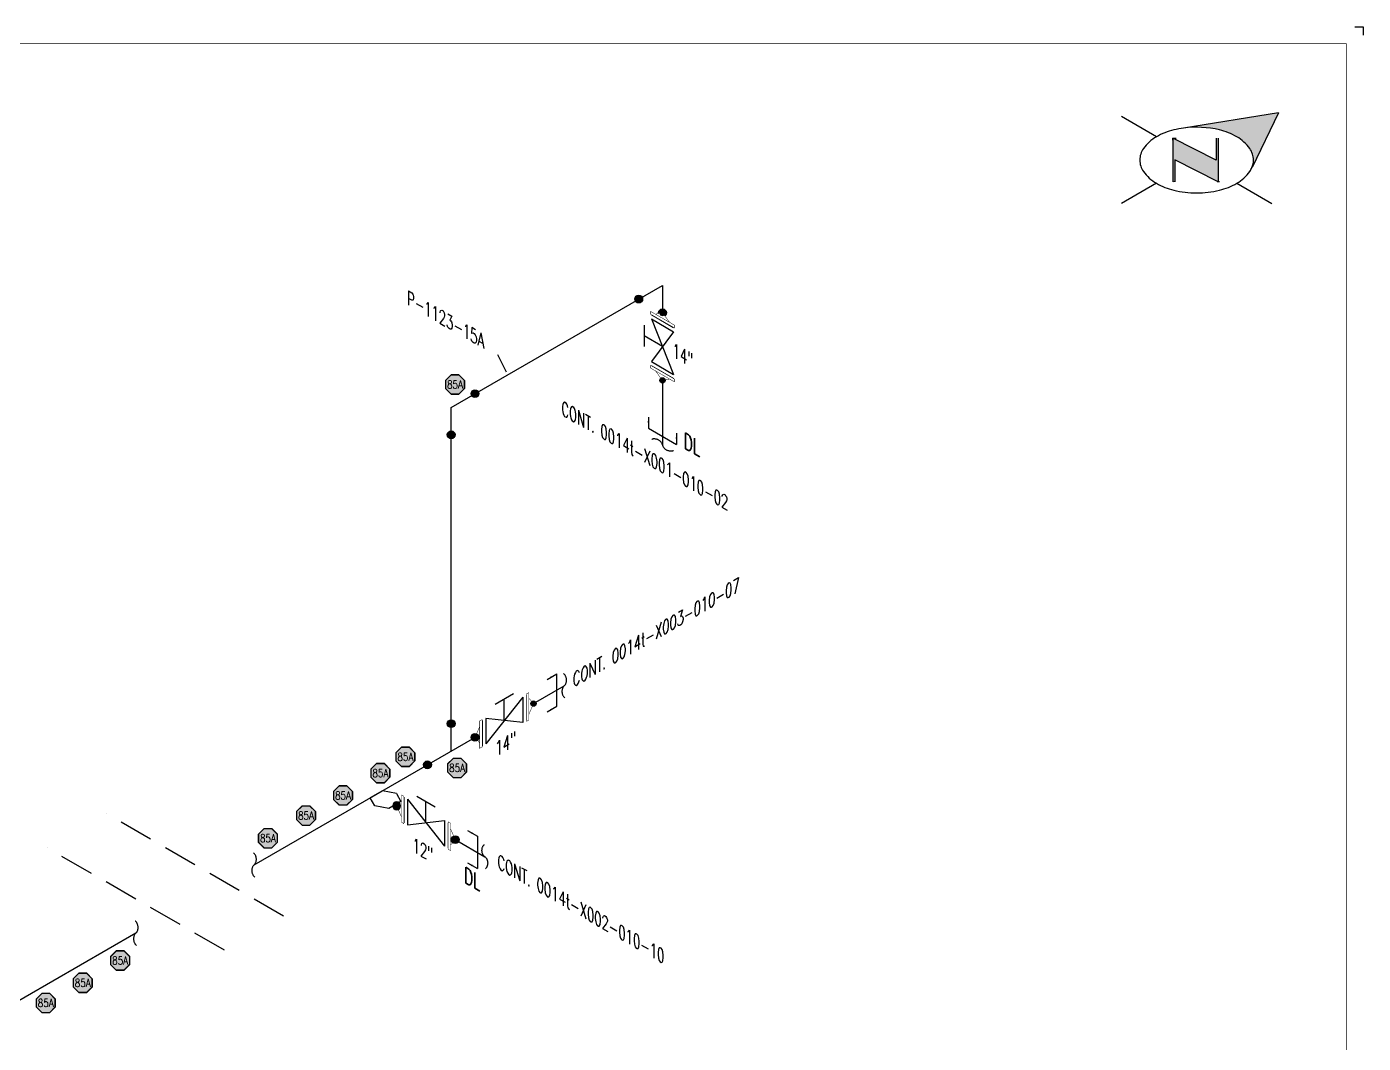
# Model space of a CAD drawing. Header units: inches. Extents: x 0.1 to 17.4, y 0.1 to 11.4.
# Drawn here: x 7.59 to 17.38, y 3.93 to 11.37 of the extents above; entities that cross this region are included whole.
import ezdxf
from ezdxf.enums import TextEntityAlignment as Align

# ---------------------------------------------------------------- set-up
doc = ezdxf.new("R2010")
doc.units = ezdxf.units.IN
doc.header["$MEASUREMENT"] = 0
doc.linetypes.add('HIDDEN', pattern=[0.375, 0.25, -0.125])
doc.linetypes.add('HIDDEN2', pattern=[0.1875, 0.125, -0.0625])
for name, color, linetype in [('3', 1, 'Continuous'), ('BORDER', 3, 'Continuous'), ('COMP', 1, 'Continuous'), ('Continuation', 7, 'Continuous'), ('DL', 20, 'Continuous'), ('FITTINGS', 4, 'Continuous'), ('PART_PCML', 7, 'Continuous'), ('PIPE-ANNO', 150, 'HIDDEN2'), ('TEXT', 7, 'Continuous'), ('UNAS.PIPE', 251, 'Continuous'), ('WELD POINTS', 41, 'Continuous'), ('Welds', 7, 'Continuous')]:
    doc.layers.add(name, color=color, linetype=linetype)
doc.layers.add('PIPE', color=7, linetype='Continuous', lineweight=30)
doc.styles.add('ISO330', font='romand.shx', dxfattribs={"width": 0.85, "height": 0.05})
doc.styles.add('PART_Standard', font='romans', dxfattribs={"width": 0.8, "height": 0.09})
doc.styles.add('Richmond', font='arial.ttf')
doc.styles.add('SIMPLEX', font='ROMANS')
doc.dimstyles.new('Richmond', dxfattribs={"dimtxt": 0.18, "dimasz": 0.18, "dimexe": 0.18, "dimexo": 0.0625, "dimgap": 0.09, "dimtad": 0, "dimtih": 1, "dimtoh": 1, "dimdec": 4, "dimzin": 0, "dimdsep": 46, "dimtxsty": 'Richmond', "dimcen": 0.09, "dimadec": 0, "dimazin": 0, "dimtfac": 1, "dimtdec": 4, "dimtofl": 0, "dimtmove": 0, "dimatfit": 3, "dimfxl": 1, "dimtolj": 1, "dimtzin": 0, "dimarcsym": 0})

# ---------------------------------------------------------------- blocks, each defined once
blk = doc.blocks.new('north2')
at = {"layer": 'BORDER'}
for points in [[(-0.706, -0.7673, -0.156851), (-0.679, -0.8512, -0.095667), (-0.6893, -0.9048), (-0.4945, -0.5044), (-1.1905, -0.6173, -0.092194), (-0.9281, -0.6306, -0.072341), (-0.8009, -0.6813, -0.106617)], [(-0.9381, -1.0109), (-0.9364, -1.0092), (-0.9364, -0.6907), (-0.9524, -0.6907), (-0.9524, -0.8533), (-1.2701, -0.6907), (-1.2701, -0.7067), (-1.2701, -1.0118), (-1.254, -1.0118), (-1.254, -0.8492)]]:
    blk.add_hatch(color=7, dxfattribs=at).paths.add_polyline_path(points)
at = {"layer": 'BORDER', "color": 7}
for p, q in [((-1.3895, -0.6813), (-1.6462, -0.5331)), ((-0.4945, -0.5044), (-1.1905, -0.6173)), ((-0.4945, -0.5044), (-0.6893, -0.9048)), ((-1.2701, -0.6907), (-1.2701, -1.0118)), ((-0.9524, -0.8533), (-1.2701, -0.6907)), ((-1.2701, -0.7067), (-1.2701, -0.6907)), ((-1.262, -0.6907), (-1.246, -0.6907)), ((-0.9524, -0.6907), (-0.9524, -0.8533)), ((-0.9364, -0.6907), (-0.9364, -1.0118)), ((-0.9364, -1.0118), (-1.254, -0.8492)), ((-1.254, -0.8492), (-1.254, -1.0118)), ((-1.3895, -1.0211), (-1.6462, -1.1694)), ((-1.2603, -1.0109), (-1.262, -1.0092)), ((-0.9283, -1.0118), (-0.9444, -1.0118)), ((-0.8009, -1.0211), (-0.5441, -1.1694))]:
    blk.add_line(p, q, dxfattribs=at)
for centre, radius, start, end in [((-1.2376, -0.9443), 0.3037, 120, 144.34287), ((-1.1517, -1.0932), 0.4756, 103.44948, 120), ((-1.0952, -1.3294), 0.7185, 97.62035, 103.44948), ((-1.0952, -1.3294), 0.7185, 76.55052, 97.62035), ((-1.0387, -1.0932), 0.4756, 60, 76.55052), ((-0.9527, -0.9443), 0.3037, 35.65713, 60), ((-1.3674, -0.8512), 0.144, 144.34287, 180), ((-0.823, -0.8512), 0.144, 360, 35.65713), ((-1.3674, -0.8512), 0.144, 180, 215.65713), ((-0.823, -0.8512), 0.144, 337.57958, 360), ((-1.2376, -0.7582), 0.3037, 215.65713, 240), ((-0.9527, -0.7582), 0.3037, 300, 324.34287), ((-0.823, -0.8512), 0.144, 324.34287, 337.55468), ((-1.1517, -0.6093), 0.4756, 240, 256.55052), ((-1.0952, -0.373), 0.7185, 256.55052, 270), ((-1.0952, -0.373), 0.7185, 270, 283.44948), ((-1.0387, -0.6093), 0.4756, 283.44948, 300)]:
    blk.add_arc(centre, radius, start, end, dxfattribs=at)
blk = doc.blocks.new('A$C6804a2e5')
blk.add_blockref('north2', (0, 0))
blk = doc.blocks.new('A$C860dd1f6')
at = {"layer": 'PIPE'}
blk.add_blockref('A$C6804a2e5', (0, 0), dxfattribs=at)
blk = doc.blocks.new('Border')
at = {"layer": 'BORDER', "const_width": 0.005}
blk.add_lwpolyline([(0.25, 0.25), (17.25, 0.25), (17.25, 11.25), (0.25, 11.25)], close=True, dxfattribs=at)
blk = doc.blocks.new('1_Cont_330')
at = {"layer": 'Continuation', "style": 'PART_Standard', "oblique": 330, "width": 0.8}
blk.add_attdef('CONT.', (0, 0), '', height=0.09, rotation=330, dxfattribs=at)
blk = doc.blocks.new('2_WELD_SINGLE_00')
at = {"linetype": 'ByBlock', "lineweight": -2}
h = blk.add_hatch(color=0, dxfattribs=at)
edge = h.paths.add_edge_path()
edge.add_arc((0, 0), 0.0286, 0, 360)
at = {"color": 0, "linetype": 'ByBlock', "lineweight": -2}
blk.add_circle((0, 0), 0.0286, dxfattribs=at)
blk = doc.blocks.new('*U73')
at = {"layer": 'WELD POINTS'}
for p, rotation in [((0.174, 0.1004), 119.9999999999999), ((0, -0.2009), 89.9999999999999)]:
    blk.add_blockref('2_WELD_SINGLE_00', p, dxfattribs=dict(at, rotation=rotation))
blk = doc.blocks.new('*U72')
at = {"layer": 'WELD POINTS'}
for p, rotation in [((-0.174, -0.1004), 300.0000000000001), ((0, -0.2009), 89.9999999999999)]:
    blk.add_blockref('2_WELD_SINGLE_00', p, dxfattribs=dict(at, rotation=rotation))
blk = doc.blocks.new('3_VALVE_FLANGE_GATE_30')
at = {"color": 0, "linetype": 'ByBlock', "lineweight": -2}
blk.add_wipeout([(-0.1624, -0.1875), (-0.1353, -0.1719), (0, 0), (0.1353, -0.0156), (0.1624, 0), (0.1624, 0.1875), (0.1353, 0.1719), (0, 0), (-0.1353, 0.0156), (-0.1624, 0)], dxfattribs=at)
for p, q in [((0.1353, 0.1719), (-0.1353, -0.1719)), ((0.0677, 0.1953), (-0.0677, 0.1172)), ((0, 0), (0, 0.1563)), ((0.1353, 0.1719), (0.1353, -0.0156)), ((0.1624, 0.1875), (0.1624, 0)), ((-0.1624, 0), (-0.1624, -0.1875)), ((-0.1353, 0.0156), (-0.1353, -0.1719)), ((0.1353, -0.0156), (-0.1353, 0.0156))]:
    blk.add_line(p, q, dxfattribs=at)
blk = doc.blocks.new('AM9A04')
at = {"linetype": 'Continuous', "const_width": 0.01}
blk.add_lwpolyline([(0, -0.289), (0, 0.289), (-0.05, 0.318), (-0.05, -0.26)], close=True, dxfattribs=at)
at = {"const_width": 0.01}
blk.add_lwpolyline([(-0.05, -0.144), (-0.15, 0.087), (-0.05, 0.202)], dxfattribs=at)
blk = doc.blocks.new('A09')
at = {"layer": 'Welds'}
h = blk.add_hatch(color=256, dxfattribs=at)
h.dxf.hatch_style = 1
h.paths.add_polyline_path([(-0.03, 0, 1), (0.03, 0, 1)])
blk.add_circle((0, 0), 0.03, dxfattribs=at)
blk = doc.blocks.new('*U50')
blk.add_wipeout([(0.052, -0.03), (0.0173, -0.07), (0.0173, -0.1101), (0, -0.1001), (0, 0.1001), (0.0173, 0.0901), (0.0173, 0.05)]).dxf.layer = 'COMP'
at = {"layer": '3', "xscale": 0.65, "yscale": 0.65, "zscale": 0.65}
blk.add_blockref('A09', (0.052, -0.03), dxfattribs=at)
at = {"layer": 'COMP', "xscale": 0.3466300616258731, "yscale": 0.3466300616258731, "zscale": 0.3466300616258731, "rotation": 180}
blk.add_blockref('AM9A04', (0, 0), dxfattribs=at)
blk = doc.blocks.new('1_Text_330')
at = {"layer": 'TEXT', "style": 'PART_Standard', "oblique": 330, "width": 0.8}
blk.add_attdef('3/4"', (0, 0), '', height=0.09, rotation=330, dxfattribs=at)
blk = doc.blocks.new('1_BREAK-PIPE_PIPE_00')
at = {"color": 0, "linetype": 'ByBlock', "lineweight": -2}
for centre, major_axis in [((0.03, -0.092), (0, 0.101)), ((-0.03, 0.092), (0, -0.101))]:
    blk.add_ellipse(centre, major_axis=major_axis, ratio=0.711978, start_param=0.427466, end_param=3.141593, dxfattribs=at)
blk = doc.blocks.new('1_Tilde_30')
at = {"layer": 'PIPE-ANNO', "xscale": -0.5000000000000001, "yscale": 0.5000000000000001, "zscale": 0.5000000000000001, "rotation": 114.4010914305396}
blk.add_blockref('1_BREAK-PIPE_PIPE_00', (0, 0), dxfattribs=at)
blk = doc.blocks.new('*U75')
at = {"layer": 'WELD POINTS'}
blk.add_blockref('2_WELD_SINGLE_00', (0, 0.2009), dxfattribs=at)
for p, rotation in [((0.174, 0.1004), 119.9999999999999), ((-0.174, -0.1004), 30.00000000000041)]:
    blk.add_blockref('2_WELD_SINGLE_00', p, dxfattribs=dict(at, rotation=rotation))
blk = doc.blocks.new('1_Text_30')
at = {"layer": 'TEXT', "style": 'PART_Standard', "oblique": 30, "width": 0.8}
blk.add_attdef('TEXT', (0, 0), '', height=0.09, rotation=30, dxfattribs=at)
blk = doc.blocks.new('1_Cont_30')
at = {"layer": 'Continuation', "style": 'PART_Standard', "oblique": 30, "width": 0.8}
blk.add_attdef('CONT', (0, 0), '', height=0.09, rotation=30, dxfattribs=at)
blk = doc.blocks.new('DL_330')
at = {"layer": 'DL', "style": 'ISO330', "oblique": 330, "width": 0.85}
blk.add_text('DL', height=0.1, rotation=330, dxfattribs=at).set_placement((0, 0))
blk = doc.blocks.new('*U87')
blk.add_wipeout([(0.0006, -0.0503), (0.0687, -0.1292), (0.1357, -0.1284), (0.1345, -0.0256), (0.0665, 0.0532), (-0.0006, 0.0503)])
at = {"layer": 'FITTINGS', "linetype": 'Continuous'}
for p, q in [((0.0665, 0.0532), (-0.0006, 0.0503)), ((-0.0006, 0.0503), (0.0006, -0.0503)), ((0.0665, 0.0532), (0.1345, -0.0256)), ((0.0006, -0.0503), (0.0687, -0.1292)), ((0.1345, -0.0256), (0.1357, -0.1284)), ((0.0687, -0.1292), (0.1357, -0.1284))]:
    blk.add_line(p, q, dxfattribs=at)
blk = doc.blocks.new('1_Tilde_00')
at = {"layer": 'PIPE-ANNO', "xscale": -0.5000000000000001, "yscale": 0.5, "zscale": 0.5}
blk.add_blockref('1_BREAK-PIPE_PIPE_00', (0, 0), dxfattribs=at)
blk = doc.blocks.new('PART_PCML')
blk.add_hatch(color=0).paths.add_polyline_path([(-0.0699, -0.029), (-0.029, -0.0699), (0.029, -0.0699), (0.0699, -0.029), (0.0699, 0.029), (0.029, 0.0699), (-0.029, 0.0699), (-0.0699, 0.029)])
at = {"color": 7, "const_width": 0.009}
blk.add_lwpolyline([(-0.0699, 0.029), (-0.029, 0.0699), (0.029, 0.0699), (0.0699, 0.029), (0.0699, -0.029), (0.029, -0.0699), (-0.029, -0.0699), (-0.0699, -0.029), (-0.0699, 0.029), (-0.029, 0.0699)], dxfattribs=at)
at = {"color": 18, "true_color": 0x000000}
blk.add_lwpolyline([(-0.029, 0.0699), (-0.0699, 0.029), (-0.0699, -0.029), (-0.029, -0.0699), (0.029, -0.0699), (0.0699, -0.029), (0.0699, 0.029), (0.029, 0.0699)], close=True, dxfattribs=at)
at = {"color": 7, "true_color": 0xffffff, "style": 'SIMPLEX', "width": 0.8, "flags": 1}
for tag, p in [('CIRCUIT', (-0.0939, 0.0889)), ('DM', (-0.0527, -0.1332)), ('TYPE', (-0.0749, -0.2043))]:
    blk.add_attdef(tag, p, '', height=0.0586, dxfattribs=at)
at = {"color": 7, "true_color": 0xffffff, "style": 'SIMPLEX', "width": 0.8}
blk.add_attdef('DMDISP', text='', height=0.0586, dxfattribs=at).set_placement((0, 0), align=Align.MIDDLE_CENTER)
blk = doc.blocks.new('*U74')
at = {"color": 20, "linetype": 'ByBlock', "ltscale": 0.7}
blk.add_line((-0.1026, 0.1218), (0.1026, 0.0032), dxfattribs=at)
for points in [[(-0.1026, 0.2043), (-0.1026, 0.1218)], [(0.1026, 0.0859), (0.1026, 0.0032)]]:
    blk.add_leader(points, dimstyle='Richmond', override={"dimasz": 0.04, "dimgap": 0.09, "dimtad": 0}, dxfattribs=at)
blk = doc.blocks.new('*U76')
at = {"color": 20, "linetype": 'ByBlock', "ltscale": 0.7}
blk.add_line((0.0541, 0.1498), (0.0541, -0.0873), dxfattribs=at)
for points in [[(0.1257, 0.191), (0.0541, 0.1498)], [(0.1257, -0.0459), (0.0541, -0.0873)]]:
    blk.add_leader(points, dimstyle='Richmond', override={"dimasz": 0.04, "dimgap": 0.09, "dimtad": 0}, dxfattribs=at)
blk = doc.blocks.new('*U88')
at = {"color": 20, "linetype": 'ByBlock', "ltscale": 0.7}
blk.add_line((-0.0541, 0.1498), (-0.0541, -0.0873), dxfattribs=at)
for points in [[(-0.1257, 0.1911), (-0.0541, 0.1498)], [(-0.1257, -0.0459), (-0.0541, -0.0873)]]:
    blk.add_leader(points, dimstyle='Richmond', override={"dimasz": 0.04, "dimgap": 0.09, "dimtad": 0}, dxfattribs=at)

msp = doc.modelspace()

# ---------------------------------------------------------------- linework, layer by layer
for p, q in [((17.3125, 11.375), (17.375, 11.375)), ((17.375, 11.375), (17.375, 11.3125))]:
    msp.add_line(p, q)
at = {"layer": 'FITTINGS', "linetype": 'HIDDEN'}
for p, q in [((9.4703, 4.8624), (8.1712, 5.6124)), ((9.0373, 4.6124), (7.7382, 5.3624))]:
    msp.add_line(p, q, dxfattribs=at)
at = {"layer": 'PIPE'}
for p, q in [((10.6971, 8.5878), (12.2442, 9.481)), ((12.2442, 9.481), (12.2442, 9.2801)), ((10.6971, 6.0707), (10.6971, 8.5878)), ((8.3878, 4.7374), (7.0887, 3.9874))]:
    msp.add_line(p, q, dxfattribs=at)
at = {"layer": 'UNAS.PIPE'}
for p, q in [((11.0361, 8.9741), (11.1, 8.8478)), ((10.7263, 5.4219), (10.1494, 5.7545)), ((10.7267, 5.4224), (10.9432, 5.2974))]:
    msp.add_line(p, q, dxfattribs=at)

# ---------------------------------------------------------------- block references
msp.add_blockref('DL_330', (12.3998, 8.2922))
at = {"layer": 'BORDER'}
for name, p in [('Border', (0, 0)), ('A$C860dd1f6', (17.25, 11.25))]:
    msp.add_blockref(name, p, dxfattribs=at)
at = {"layer": 'Continuation'}
for name, p, values in [('1_Cont_330', (11.5037, 8.5353), {'CONT.': 'CONT. 0014t-X001-010-02'}), ('1_Cont_30', (11.5873, 6.5375), {'CONT': 'CONT. 0014t-X003-010-07'}), ('1_Cont_330', (11.036, 5.2149), {'CONT.': 'CONT. 0014t-X002-010-10'})]:
    msp.add_blockref(name, p, dxfattribs=at).add_auto_attribs(values)
at = {"layer": 'DL'}
for name, p in [('*U74', (12.2442, 8.3125)), ('*U88', (10.9432, 5.2974)), ('DL_330', (10.7908, 5.1116))]:
    msp.add_blockref(name, p, dxfattribs=at)
at = {"layer": 'DL', "rotation": 180}
msp.add_blockref('*U76', (11.5248, 6.5486), dxfattribs=at)
at = {"layer": 'PART_PCML', "color": 13}
for p in [(10.7249, 8.7551), (10.3617, 6.0287), (10.7403, 5.9473), (9.905, 5.7459), (9.6341, 5.5985), (9.3551, 5.4323), (8.2731, 4.5371), (7.9995, 4.3736), (7.7286, 4.2262)]:
    msp.add_blockref('PART_PCML', p, dxfattribs=at).add_auto_attribs({'DMDISP': '85A'})
at = {"layer": 'PIPE-ANNO', "xscale": -1}
for p, rotation in [((12.2442, 8.3125), 180), ((11.5248, 6.5486), 299.9999999999998), ((9.2538, 5.2374), 299.9999999999998), ((8.3878, 4.7374), 299.9999999999998)]:
    msp.add_blockref('1_Tilde_30', p, dxfattribs=dict(at, rotation=rotation))
at = {"layer": 'PIPE-ANNO'}
msp.add_blockref('1_Tilde_00', (10.9432, 5.2974), dxfattribs=at)
at = {"layer": 'TEXT'}
msp.add_blockref('1_Text_330', (10.3736, 9.3423), dxfattribs=at).add_auto_attribs({'3/4"': 'P-1123-15A'})
at = {"layer": 'WELD POINTS'}
for name, p in [('*U72', (12.2442, 9.481)), ('*U73', (10.6971, 8.5878))]:
    msp.add_blockref(name, p, dxfattribs=at)

# ---------------------------------------------------------------- next in the draw order: block references
at = {"layer": 'UNAS.PIPE', "rotation": 59.99999999999994}
msp.add_blockref('3_VALVE_FLANGE_GATE_30', (12.2442, 9.0326), dxfattribs=at)
at = {"layer": 'UNAS.PIPE'}
msp.add_blockref('3_VALVE_FLANGE_GATE_30', (11.0855, 6.2949), dxfattribs=at)
at = {"layer": 'UNAS.PIPE', "xscale": -1}
msp.add_blockref('3_VALVE_FLANGE_GATE_30', (10.5123, 5.5462), dxfattribs=at)

# ---------------------------------------------------------------- next in the draw order: block references
at = {"layer": 'COMP', "ltscale": 0.65, "xscale": -1}
for p, rotation in [((12.2442, 9.2201), 239.9999999999999), ((10.9231, 6.2012), 359.9999999999992)]:
    msp.add_blockref('*U50', p, dxfattribs=dict(at, rotation=rotation))
at = {"layer": 'TEXT'}
ref = msp.add_blockref('1_Text_30', (11.0205, 6.0298), dxfattribs=at)
ref.add_attrib('TEXT', '14"', (11.0205, 6.0298), dxfattribs={"layer": 'UNAS.PIPE', "height": 0.09, "rotation": 30, "style": 'PART_Standard', "oblique": 30, "width": 0.8})
at = {"layer": 'UNAS.PIPE', "ltscale": 0.65, "rotation": 180}
msp.add_blockref('*U50', (10.3499, 5.6399), dxfattribs=at)
at = {"layer": 'UNAS.PIPE'}
msp.add_blockref('1_Text_330', (10.4144, 5.338), dxfattribs=at).add_auto_attribs({'3/4"': '12"'})

# ---------------------------------------------------------------- next in the draw order: wipeouts: each hides what was drawn before it
for points in [[(12.2442, 8.7851), (12.2962, 8.7951), (12.3309, 8.775), (12.3309, 8.7951), (12.1575, 8.8951), (12.1575, 8.8751), (12.1922, 8.8551)], [(11.2998, 6.4187), (11.2652, 6.4587), (11.2652, 6.4987), (11.2478, 6.4887), (11.2478, 6.2886), (11.2652, 6.2986), (11.2652, 6.3386)]]:
    msp.add_wipeout(points).dxf.layer = 'UNAS.PIPE'

# ---------------------------------------------------------------- next in the draw order: hatches: boundary and pattern name
h = msp.add_hatch(color=256, dxfattribs=at)
h.dxf.hatch_style = 1
h.paths.add_polyline_path([(12.2637, 8.7851, 1), (12.2247, 8.7851, 1)])
h = msp.add_hatch(color=256, dxfattribs=at)
h.dxf.hatch_style = 1
h.paths.add_polyline_path([(11.3193, 6.4187, 1), (11.2803, 6.4187, 1)])

# ---------------------------------------------------------------- next in the draw order: linework, layer by layer
for p, q in [((12.2442, 8.7851), (12.2442, 8.3125)), ((11.2998, 6.4187), (11.5248, 6.5486))]:
    msp.add_line(p, q, dxfattribs=at)
for centre in [(12.2442, 8.7851), (11.2998, 6.4187)]:
    msp.add_circle(centre, 0.0195, dxfattribs=at)

# ---------------------------------------------------------------- next in the draw order: block references
at = {"layer": 'TEXT'}
ref = msp.add_blockref('1_Text_330', (12.3182, 8.9601), dxfattribs=at)
ref.add_attrib('3/4"', '14"', (12.3182, 8.9601), dxfattribs={"layer": 'UNAS.PIPE', "height": 0.09, "rotation": 330, "style": 'PART_Standard', "oblique": 330, "width": 0.8})
at = {"layer": 'UNAS.PIPE', "xscale": -0.3466300616258731, "yscale": 0.3466300616258731, "zscale": 0.3466300616258731, "rotation": 239.9999999999999}
msp.add_blockref('AM9A04', (12.2442, 8.8451), dxfattribs=at)
at = {"layer": 'UNAS.PIPE', "xscale": -0.3466300616258731, "yscale": 0.3466300616258731, "zscale": 0.3466300616258731}
msp.add_blockref('AM9A04', (11.2478, 6.3887), dxfattribs=at)
at = {"layer": 'UNAS.PIPE', "xscale": -1, "rotation": 299.9999999999999}
msp.add_blockref('*U87', (10.2837, 5.676), dxfattribs=at)
at = {"layer": 'WELD POINTS'}
msp.add_blockref('*U75', (10.6971, 6.0707), dxfattribs=at)

# ---------------------------------------------------------------- next in the draw order: linework, layer by layer
at = {"layer": 'PIPE'}
msp.add_line((9.2538, 5.2374), (10.8711, 6.1712), dxfattribs=at)

# ---------------------------------------------------------------- next in the draw order: block references
at = {"layer": 'PART_PCML', "color": 13}
msp.add_blockref('PART_PCML', (10.1786, 5.9094), dxfattribs=at).add_auto_attribs({'DMDISP': '85A'})
at = {"layer": 'WELD POINTS', "xscale": -1, "rotation": 240}
msp.add_blockref('2_WELD_SINGLE_00', (10.2979, 5.6699), dxfattribs=at)

# ---------------------------------------------------------------- next in the draw order: wipeouts: each hides what was drawn before it
msp.add_wipeout([(10.7267, 5.4224), (10.692, 5.3824), (10.692, 5.3424), (10.6747, 5.3524), (10.6747, 5.5525), (10.692, 5.5425), (10.692, 5.5025)]).dxf.layer = 'UNAS.PIPE'

# ---------------------------------------------------------------- next in the draw order: block references
at = {"layer": 'UNAS.PIPE', "xscale": 0.3466300616258731, "yscale": 0.3466300616258731, "zscale": 0.3466300616258731, "rotation": 180}
msp.add_blockref('AM9A04', (10.6747, 5.4524), dxfattribs=at)
at = {"layer": 'UNAS.PIPE', "rotation": 330.0000000000001}
msp.add_blockref('2_WELD_SINGLE_00', (10.7267, 5.4224), dxfattribs=at)

doc.saveas('drawing.dxf')
